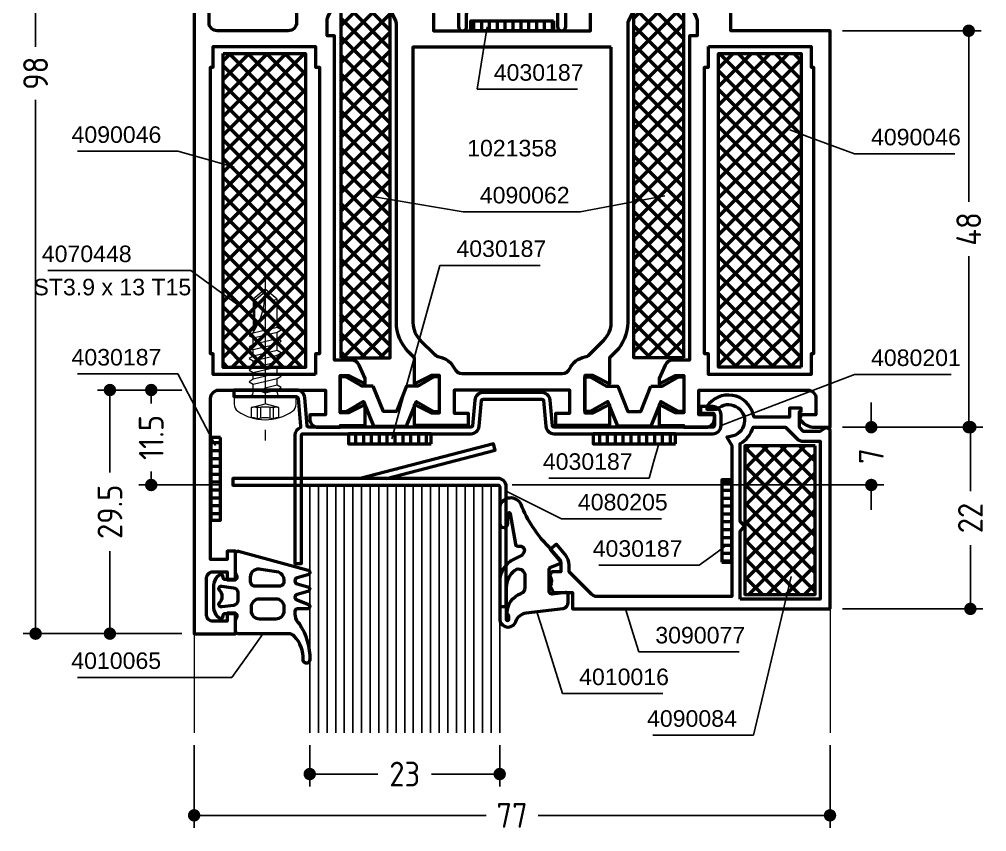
# Model space of a CAD drawing. Header units: millimetres. Extents: x 45 to 163, y 54 to 238.
# Drawn here: x 45.5 to 162.6, y 54.4 to 152.8 of the extents above; entities that cross this region are included whole.
import ezdxf
from ezdxf.enums import TextEntityAlignment as Align

# ---------------------------------------------------------------- set-up
doc = ezdxf.new("R2010")
doc.units = ezdxf.units.MM
doc.linetypes.add('CENTER', pattern=[50.8, 31.75, -6.35, 6.35, -6.35])
doc.linetypes.add('HIDDEN', pattern=[9.525, 6.35, -3.175])
for name, color, linetype, lineweight in [('AM_5', 3, 'Continuous', 25), ('AM_C', 50, 'Continuous', 50), ('AM_S', 80, 'Continuous', 50), ('Cent3', 70, 'CENTER', 18), ('CHide4', 10, 'HIDDEN', 13), ('Cont2', 2, 'Continuous', 25), ('Cont3', 70, 'Continuous', 18), ('Cont4', 10, 'Continuous', 13)]:
    doc.layers.add(name, color=color, linetype=linetype, lineweight=lineweight)
doc.styles.add('HBS_DIMTEXTSTYLE', font='isocp.shx')
doc.styles.add('SWISSL', font='swissl.ttf')
doc.dimstyles.new('Konstruktionsschnitt 1-1$0', dxfattribs={"dimscale": 0, "dimtxt": 3, "dimasz": 1.5, "dimexe": 1.5, "dimexo": 1.5, "dimgap": 1.5, "dimtad": 0, "dimdsep": 46, "dimtxsty": 'HBS_DIMTEXTSTYLE', "dimblk": 'PUNKT', "dimcen": 0, "dimclrd": 3, "dimclre": 3, "dimclrt": 2, "dimadec": 1, "dimazin": 2, "dimtfac": 0.7, "dimtofl": 0, "dimtmove": 0, "dimatfit": 3, "dimfxl": 0, "dimtolj": 1, "dimtzin": 0, "dimarcsym": 0})

# ---------------------------------------------------------------- blocks, each defined once
blk = doc.blocks.new('*U21', base_point=(83.25, 183.23))
for p, q in [((84.29, 183.23), (84.29, 213.23)), ((85.34, 183.23), (85.34, 213.23)), ((86.39, 183.23), (86.39, 213.23)), ((87.43, 183.23), (87.43, 213.23)), ((88.48, 183.23), (88.48, 213.23)), ((89.52, 183.23), (89.52, 213.23)), ((90.57, 183.23), (90.57, 213.23)), ((91.61, 183.23), (91.61, 213.23)), ((92.66, 183.23), (92.66, 213.23)), ((93.7, 183.23), (93.7, 213.23)), ((94.75, 183.23), (94.75, 213.23)), ((95.79, 183.23), (95.79, 213.23)), ((96.84, 183.23), (96.84, 213.23)), ((97.89, 183.23), (97.89, 213.23)), ((98.93, 183.23), (98.93, 213.23)), ((99.98, 183.23), (99.98, 213.23)), ((101.02, 183.23), (101.02, 213.23)), ((102.07, 183.23), (102.07, 213.23)), ((103.11, 183.23), (103.11, 213.23)), ((104.16, 183.23), (104.16, 213.23)), ((105.2, 183.23), (105.2, 213.23))]:
    blk.add_line(p, q)
blk.add_lwpolyline([(83.25, 213.23), (83.25, 183.23), (106.25, 183.23), (106.25, 213.23)])
blk = doc.blocks.new('PUNKT')
at = {"color": 0, "linetype": 'Continuous'}
blk.add_line((-0.5, 0), (-1, 0), dxfattribs=at)
at = {"color": 0, "linetype": 'Continuous', "const_width": 0.5}
blk.add_lwpolyline([(-0.25, 0, 1), (0.25, 0, 1)], format="xyb", close=True, dxfattribs=at)
blk = doc.blocks.new('*D26')
at = {"layer": 'AM_5', "color": 3, "lineweight": -2, "transparency": 16777216}
for p, q in [((65.14, 176.37), (45.94, 176.37)), ((47.44, 174.87), (47.44, 149.44)), ((47.44, 79.87), (47.44, 143.02)), ((65.14, 78.37), (45.94, 78.37))]:
    blk.add_line(p, q, dxfattribs=at)
at = {"layer": 'AM_5', "color": 3, "lineweight": -2, "transparency": 16777216, "xscale": 1.5, "yscale": 1.5, "zscale": 1.5}
for p, rotation in [((47.44, 176.37), 90), ((47.44, 78.37), 270)]:
    blk.add_blockref('PUNKT', p, dxfattribs=dict(at, rotation=rotation))
at = {"layer": 'AM_5', "color": 2, "transparency": 16777216, "insert": (47.44, 146.23), "char_height": 3, "attachment_point": 5, "rotation": 90, "style": 'HBS_DIMTEXTSTYLE'}
blk.add_mtext('\\A1;98', dxfattribs=at)
blk = doc.blocks.new('*D27')
at = {"layer": 'AM_5', "color": 3, "lineweight": -2, "transparency": 16777216}
for p, q in [((145.14, 151.37), (161.94, 151.37)), ((160.44, 149.87), (160.44, 130.67)), ((160.44, 104.87), (160.44, 124.07)), ((145.14, 103.37), (161.94, 103.37))]:
    blk.add_line(p, q, dxfattribs=at)
at = {"layer": 'AM_5', "color": 3, "lineweight": -2, "transparency": 16777216, "xscale": 1.5, "yscale": 1.5, "zscale": 1.5}
for p, rotation in [((160.44, 151.37), 90), ((160.44, 103.37), 270)]:
    blk.add_blockref('PUNKT', p, dxfattribs=dict(at, rotation=rotation))
at = {"layer": 'AM_5', "color": 2, "transparency": 16777216, "insert": (160.44, 127.37), "char_height": 3, "attachment_point": 5, "rotation": 90, "style": 'HBS_DIMTEXTSTYLE'}
blk.add_mtext('\\A1;48', dxfattribs=at)
blk = doc.blocks.new('*D28')
at = {"layer": 'AM_5', "color": 3, "lineweight": -2, "transparency": 16777216}
for p, q in [((148.64, 104.87), (148.64, 106.37)), ((145.14, 103.37), (150.14, 103.37)), ((105.14, 96.37), (150.14, 96.37)), ((148.64, 94.87), (148.64, 93.37))]:
    blk.add_line(p, q, dxfattribs=at)
at = {"layer": 'AM_5', "color": 3, "lineweight": -2, "transparency": 16777216, "xscale": 1.5, "yscale": 1.5, "zscale": 1.5}
for p, rotation in [((148.64, 103.37), 270), ((148.64, 96.37), 90)]:
    blk.add_blockref('PUNKT', p, dxfattribs=dict(at, rotation=rotation))
at = {"layer": 'AM_5', "color": 2, "transparency": 16777216, "insert": (148.64, 99.87), "char_height": 3, "attachment_point": 5, "rotation": 90, "style": 'HBS_DIMTEXTSTYLE'}
blk.add_mtext('\\A1;7', dxfattribs=at)
blk = doc.blocks.new('*D29')
at = {"layer": 'AM_5', "color": 3, "lineweight": -2, "transparency": 16777216}
for p, q in [((145.14, 103.37), (162.14, 103.37)), ((160.64, 101.87), (160.64, 95.64)), ((160.64, 82.87), (160.64, 89.09)), ((145.14, 81.37), (162.14, 81.37))]:
    blk.add_line(p, q, dxfattribs=at)
at = {"layer": 'AM_5', "color": 3, "lineweight": -2, "transparency": 16777216, "xscale": 1.5, "yscale": 1.5, "zscale": 1.5}
for p, rotation in [((160.64, 103.37), 90), ((160.64, 81.37), 270)]:
    blk.add_blockref('PUNKT', p, dxfattribs=dict(at, rotation=rotation))
at = {"layer": 'AM_5', "color": 2, "transparency": 16777216, "insert": (160.64, 92.37), "char_height": 3, "attachment_point": 5, "rotation": 90, "style": 'HBS_DIMTEXTSTYLE'}
blk.add_mtext('\\A1;22', dxfattribs=at)
blk = doc.blocks.new('*D30')
at = {"layer": 'AM_5', "color": 3, "lineweight": -2, "transparency": 16777216}
for p, q in [((65.14, 107.87), (59.94, 107.87)), ((61.44, 106.37), (61.44, 106.23)), ((61.44, 97.87), (61.44, 98)), ((69.84, 96.37), (59.94, 96.37))]:
    blk.add_line(p, q, dxfattribs=at)
at = {"layer": 'AM_5', "color": 3, "lineweight": -2, "transparency": 16777216, "xscale": 1.5, "yscale": 1.5, "zscale": 1.5}
for p, rotation in [((61.44, 107.87), 90), ((61.44, 96.37), 270)]:
    blk.add_blockref('PUNKT', p, dxfattribs=dict(at, rotation=rotation))
at = {"layer": 'AM_5', "color": 2, "transparency": 16777216, "insert": (61.44, 102.12), "char_height": 3, "attachment_point": 5, "rotation": 90, "style": 'HBS_DIMTEXTSTYLE'}
blk.add_mtext('\\A1;11.5', dxfattribs=at)
blk = doc.blocks.new('*D31')
at = {"layer": 'AM_5', "color": 3, "lineweight": -2, "transparency": 16777216}
for p, q in [((65.14, 107.87), (54.94, 107.87)), ((56.44, 106.37), (56.44, 97.87)), ((56.44, 79.87), (56.44, 88.36)), ((65.14, 78.37), (54.94, 78.37))]:
    blk.add_line(p, q, dxfattribs=at)
at = {"layer": 'AM_5', "color": 3, "lineweight": -2, "transparency": 16777216, "xscale": 1.5, "yscale": 1.5, "zscale": 1.5}
for p, rotation in [((56.44, 107.87), 90), ((56.44, 78.37), 270)]:
    blk.add_blockref('PUNKT', p, dxfattribs=dict(at, rotation=rotation))
at = {"layer": 'AM_5', "color": 2, "transparency": 16777216, "insert": (56.44, 93.12), "char_height": 3, "attachment_point": 5, "rotation": 90, "style": 'HBS_DIMTEXTSTYLE'}
blk.add_mtext('\\A1;29.5', dxfattribs=at)
blk = doc.blocks.new('*D32')
at = {"layer": 'AM_5', "color": 3, "lineweight": -2, "transparency": 16777216}
for p, q in [((80.64, 64.87), (80.64, 59.87)), ((103.64, 64.87), (103.64, 59.87)), ((82.14, 61.37), (88.89, 61.37)), ((102.14, 61.37), (95.39, 61.37))]:
    blk.add_line(p, q, dxfattribs=at)
at = {"layer": 'AM_5', "color": 3, "lineweight": -2, "transparency": 16777216, "xscale": 1.5, "yscale": 1.5, "zscale": 1.5, "rotation": 180}
blk.add_blockref('PUNKT', (80.64, 61.37), dxfattribs=at)
at = {"layer": 'AM_5', "color": 3, "lineweight": -2, "transparency": 16777216, "xscale": 1.5, "yscale": 1.5, "zscale": 1.5}
blk.add_blockref('PUNKT', (103.64, 61.37), dxfattribs=at)
at = {"layer": 'AM_5', "color": 2, "transparency": 16777216, "insert": (92.14, 61.37), "char_height": 3, "attachment_point": 5, "style": 'HBS_DIMTEXTSTYLE'}
blk.add_mtext('\\A1;23', dxfattribs=at)
blk = doc.blocks.new('*D33')
at = {"layer": 'AM_5', "color": 3, "lineweight": -2, "transparency": 16777216}
for p, q in [((66.64, 64.87), (66.64, 54.87)), ((143.64, 64.87), (143.64, 54.87)), ((68.14, 56.37), (101.99, 56.37)), ((142.14, 56.37), (108.29, 56.37))]:
    blk.add_line(p, q, dxfattribs=at)
at = {"layer": 'AM_5', "color": 3, "lineweight": -2, "transparency": 16777216, "xscale": 1.5, "yscale": 1.5, "zscale": 1.5, "rotation": 180}
blk.add_blockref('PUNKT', (66.64, 56.37), dxfattribs=at)
at = {"layer": 'AM_5', "color": 3, "lineweight": -2, "transparency": 16777216, "xscale": 1.5, "yscale": 1.5, "zscale": 1.5}
blk.add_blockref('PUNKT', (143.64, 56.37), dxfattribs=at)
at = {"layer": 'AM_5', "color": 2, "transparency": 16777216, "insert": (105.14, 56.37), "char_height": 3, "attachment_point": 5, "style": 'HBS_DIMTEXTSTYLE'}
blk.add_mtext('\\A1;77', dxfattribs=at)
blk = doc.blocks.new('*S402')
at = {"layer": 'AM_5', "color": 3, "linetype": 'Continuous'}
blk.add_line((119.61, 78.98), (118.86, 81.37), dxfattribs=at)
at = {"layer": 'AM_5', "color": 3}
for p, q in [((120.49, 76.16), (119.61, 78.98)), ((132.64, 76.16), (120.49, 76.16))]:
    blk.add_line(p, q, dxfattribs=at)
at = {"layer": 'AM_5', "color": 2, "insert": (122.49, 77.16), "char_height": 2, "attachment_point": 7, "style": 'SWISSL'}
blk.add_mtext('3090077', dxfattribs=at)
blk = doc.blocks.new('*S403')
at = {"layer": 'AM_5', "color": 3, "linetype": 'Continuous'}
blk.add_line((108.89, 78.64), (108.14, 81.03), dxfattribs=at)
at = {"layer": 'AM_5', "color": 3}
for p, q in [((111.26, 71.11), (108.89, 78.64)), ((123.41, 71.11), (111.26, 71.11))]:
    blk.add_line(p, q, dxfattribs=at)
at = {"layer": 'AM_5', "color": 2, "insert": (113.26, 72.11), "char_height": 2, "attachment_point": 7, "style": 'SWISSL'}
blk.add_mtext('4010016', dxfattribs=at)
blk = doc.blocks.new('*S404')
at = {"layer": 'AM_5', "color": 3, "linetype": 'Continuous'}
blk.add_line((138.36, 82.87), (138.94, 85.3), dxfattribs=at)
at = {"layer": 'AM_5', "color": 3}
for p, q in [((134.36, 66.07), (138.36, 82.87)), ((122.2, 66.07), (134.36, 66.07))]:
    blk.add_line(p, q, dxfattribs=at)
at = {"layer": 'AM_5', "color": 2, "insert": (132.36, 67.07), "char_height": 2, "attachment_point": 9, "style": 'SWISSL'}
blk.add_mtext('4090084', dxfattribs=at)
blk = doc.blocks.new('*S405')
at = {"layer": 'AM_5', "color": 3, "linetype": 'Continuous'}
blk.add_line((73.54, 76.34), (75, 78.37), dxfattribs=at)
at = {"layer": 'AM_5', "color": 3}
for p, q in [((71.19, 73.07), (73.54, 76.34)), ((52.51, 73.07), (66.64, 73.07)), ((66.64, 73.07), (71.19, 73.07))]:
    blk.add_line(p, q, dxfattribs=at)
at = {"layer": 'AM_5', "color": 2, "insert": (62.64, 74.07), "char_height": 2, "attachment_point": 9, "style": 'SWISSL'}
blk.add_mtext('4010065', dxfattribs=at)
blk = doc.blocks.new('*S411')
at = {"layer": 'AM_5', "color": 3, "linetype": 'Continuous'}
blk.add_line((101.74, 149.36), (102.14, 151.83), dxfattribs=at)
at = {"layer": 'AM_5', "color": 3}
for p, q in [((100.92, 144.29), (101.74, 149.36)), ((113.07, 144.29), (100.92, 144.29))]:
    blk.add_line(p, q, dxfattribs=at)
at = {"layer": 'AM_5', "color": 2, "insert": (102.92, 145.29), "char_height": 2, "attachment_point": 7, "style": 'SWISSL'}
blk.add_mtext('4030187', dxfattribs=at)
blk = doc.blocks.new('*S417')
at = {"layer": 'AM_5', "color": 3, "linetype": 'Continuous'}
blk.add_line((141.13, 138.49), (138.78, 139.36), dxfattribs=at)
at = {"layer": 'AM_5', "color": 3}
for p, q in [((146.61, 136.47), (141.13, 138.49)), ((158.77, 136.47), (146.61, 136.47))]:
    blk.add_line(p, q, dxfattribs=at)
at = {"layer": 'AM_5', "color": 2, "insert": (148.61, 137.47), "char_height": 2, "attachment_point": 7, "style": 'SWISSL'}
blk.add_mtext('4090046', dxfattribs=at)
blk = doc.blocks.new('*S418')
at = {"layer": 'AM_5', "color": 3}
for p, q in [((52.51, 136.77), (64.67, 136.77)), ((64.67, 136.77), (69.09, 135.52))]:
    blk.add_line(p, q, dxfattribs=at)
at = {"layer": 'AM_5', "color": 3, "linetype": 'Continuous'}
blk.add_line((69.09, 135.52), (71.5, 134.85), dxfattribs=at)
at = {"layer": 'AM_5', "color": 2, "insert": (62.67, 137.77), "char_height": 2, "attachment_point": 9, "style": 'SWISSL'}
blk.add_mtext('4090046', dxfattribs=at)
blk = doc.blocks.new('*D54')
at = {"layer": 'AM_5', "color": 3, "lineweight": -2, "transparency": 16777216}
for p, q in [((160.44, 158.87), (160.44, 160.37)), ((145.14, 157.37), (161.94, 157.37)), ((145.14, 151.37), (161.94, 151.37)), ((160.44, 149.87), (160.44, 148.37))]:
    blk.add_line(p, q, dxfattribs=at)
at = {"layer": 'AM_5', "color": 3, "lineweight": -2, "transparency": 16777216, "xscale": 1.5, "yscale": 1.5, "zscale": 1.5}
for p, rotation in [((160.44, 157.37), 270), ((160.44, 151.37), 90)]:
    blk.add_blockref('PUNKT', p, dxfattribs=dict(at, rotation=rotation))
at = {"layer": 'AM_5', "color": 2, "transparency": 16777216, "insert": (160.44, 154.37), "char_height": 3, "attachment_point": 5, "rotation": 90, "style": 'HBS_DIMTEXTSTYLE'}
blk.add_mtext('\\A1;6', dxfattribs=at)
blk = doc.blocks.new('*S419')
at = {"layer": 'AM_5', "color": 3, "linetype": 'Continuous'}
blk.add_line((122.23, 98.96), (122.9, 101.37), dxfattribs=at)
at = {"layer": 'AM_5', "color": 3}
for p, q in [((121.74, 97.18), (122.23, 98.96)), ((109.59, 97.18), (121.74, 97.18))]:
    blk.add_line(p, q, dxfattribs=at)
at = {"layer": 'AM_5', "color": 2, "insert": (119.74, 98.18), "char_height": 2, "attachment_point": 9, "style": 'SWISSL'}
blk.add_mtext('4030187', dxfattribs=at)
blk = doc.blocks.new('*S420')
at = {"layer": 'AM_5', "color": 3}
for p, q in [((96.4, 122.96), (91.24, 104.35)), ((108.55, 122.96), (96.4, 122.96))]:
    blk.add_line(p, q, dxfattribs=at)
at = {"layer": 'AM_5', "color": 3, "linetype": 'Continuous'}
blk.add_line((91.24, 104.35), (90.58, 101.94), dxfattribs=at)
at = {"layer": 'AM_5', "color": 2, "insert": (98.4, 123.96), "char_height": 2, "attachment_point": 7, "style": 'SWISSL'}
blk.add_mtext('4030187', dxfattribs=at)
blk = doc.blocks.new('ws4070448')
at = {"layer": 'Cent3', "ltscale": 0.5}
blk.add_lwpolyline([(0, -15.02), (0, 5.29)], dxfattribs=at)
at = {"layer": 'CHide4', "ltscale": 0.3}
for p, q in [((-0.97, 1.33), (-0.97, 2.72)), ((-0.56, 1.33), (-0.56, 2.61)), ((0.56, 1.33), (0.56, 2.61)), ((0.97, 1.33), (0.97, 2.72))]:
    blk.add_line(p, q, dxfattribs=at)
for points in [[(-1.65, 2.56), (-1.65, 1.33)], [(1.65, 2.56), (1.65, 1.33)], [(-1.65, 1.33), (0, 0.89)], [(1.65, 1.33), (0, 0.89)]]:
    blk.add_lwpolyline(points, dxfattribs=at)
for centre, radius, start, end in [((-1.59, 3.84), 1.28, 267.2848, 298.8872), ((0, 5.49), 2.94, 250.6988, 289.3012), ((1.59, 3.84), 1.28, 241.1128, 272.7152), ((-1.31, 2.49), 1.21, 253.6643, 286.3357), ((0, 11.41), 10.13, 264.4948, 275.5052), ((1.31, 2.49), 1.21, 253.6643, 286.3357)]:
    blk.add_arc(centre, radius, start, end, dxfattribs=at)
at = {"layer": 'Cont4'}
blk.add_lwpolyline([(3.32, 1.75, 0.314856), (-3.32, 1.75, 0.244912), (-3.75, 0.93), (-3.75, 0), (3.75, 0), (3.75, 0.93, 0.244912), (3.32, 1.75, 0.138291)], format="xyb", dxfattribs=at)
for points in [[(-1.95, -1.1), (-1.45, -1.39), (0, -1.04), (0.5, -0.67), (0, -0.47), (-1.45, -0.81)], [(-1.95, -2.5), (-1.45, -2.79), (1.45, -2.1), (1.95, -1.81), (1.45, -1.52), (-1.45, -2.21)], [(-1.95, -3.9), (-1.45, -4.19), (1.45, -3.5), (1.95, -3.21), (1.45, -2.92), (-1.45, -3.61)], [(-1.95, -5.3), (-1.45, -5.59), (1.45, -4.9), (1.95, -4.61), (1.45, -4.32), (-1.45, -5.01)], [(-1.95, -6.7), (-1.45, -6.99), (1.45, -6.3), (1.95, -6.01), (1.45, -5.72), (-1.45, -6.41)], [(-1.45, -8.39), (1.45, -7.7), (1.95, -7.41), (1.45, -7.12), (-1.45, -7.81), (-1.95, -8.1)]]:
    blk.add_lwpolyline(points, close=True, dxfattribs=at)
for points in [[(-1.45, -0.5), (-1.45, -0.81)], [(1.45, -0.5), (1.45, -1.52)], [(-1.45, -1.39), (-1.45, -2.21)], [(-1.45, -1.39), (-1.45, -2.21)], [(1.45, -2.1), (1.45, -2.92)], [(-1.45, -2.79), (-1.45, -3.61)], [(1.45, -3.5), (1.45, -4.32)], [(-1.45, -4.19), (-1.45, -5.01)], [(-1.45, -5.59), (-1.45, -6.41)], [(1.45, -4.9), (1.45, -5.72)], [(-1.45, -6.99), (-1.45, -7.81)], [(1.45, -6.3), (1.45, -7.12)], [(-1.45, -8.38), (-1.45, -11.81), (0, -13), (1.45, -11.79), (1.45, -7.7)], [(1.24, -8.17), (1.24, -11.7), (0.03, -12.71)]]:
    blk.add_lwpolyline(points, dxfattribs=at)
for centre, radius, start, end in [((-1.95, -0.5), 0.5, 0, 90), ((1.95, -0.5), 0.5, 90, 180), ((8.74, -12.6), 8.74, 146.5114, 182.6031), ((-0.95, -12.64), 0.965, 350.682, 121.1143)]:
    blk.add_arc(centre, radius, start, end, dxfattribs=at)
blk = doc.blocks.new('*S421')
at = {"layer": 'AM_5', "color": 3}
for p, q in [((48.93, 122.33), (66.22, 122.33)), ((66.22, 122.33), (71.77, 118.29))]:
    blk.add_line(p, q, dxfattribs=at)
at = {"layer": 'AM_5', "color": 3, "linetype": 'Continuous'}
blk.add_line((71.77, 118.29), (73.78, 116.81), dxfattribs=at)
at = {"layer": 'AM_5', "color": 2, "insert": (59.07, 123.33), "char_height": 2, "attachment_point": 9, "style": 'SWISSL'}
blk.add_mtext('4070448', dxfattribs=at)
blk = doc.blocks.new('ZAHL rechts')
at = {"layer": 'AM_5', "color": 2, "style": 'SWISSL'}
blk.add_attdef('XXX', text='', height=1.5, dxfattribs=at).set_placement((-1.95, -2.5), align=Align.RIGHT)
blk = doc.blocks.new('*S422')
at = {"layer": 'AM_5', "color": 3}
for p, q in [((52.52, 109.81), (64.67, 109.81)), ((64.67, 109.81), (68.07, 103.37))]:
    blk.add_line(p, q, dxfattribs=at)
at = {"layer": 'AM_5', "color": 3, "linetype": 'Continuous'}
blk.add_line((68.07, 103.37), (69.24, 101.16), dxfattribs=at)
at = {"layer": 'AM_5', "color": 2, "insert": (62.67, 110.81), "char_height": 2, "attachment_point": 9, "style": 'SWISSL'}
blk.add_mtext('4030187', dxfattribs=at)
blk = doc.blocks.new('*S423')
at = {"layer": 'AM_5', "color": 3, "linetype": 'Continuous'}
blk.add_line((129.19, 87.68), (131.21, 89.15), dxfattribs=at)
at = {"layer": 'AM_5', "color": 3}
for p, q in [((127.78, 86.65), (129.19, 87.68)), ((115.63, 86.65), (127.78, 86.65))]:
    blk.add_line(p, q, dxfattribs=at)
at = {"layer": 'AM_5', "color": 2, "insert": (125.78, 87.65), "char_height": 2, "attachment_point": 9, "style": 'SWISSL'}
blk.add_mtext('4030187', dxfattribs=at)
blk = doc.blocks.new('*S424')
at = {"layer": 'AM_5', "color": 3, "linetype": 'Continuous'}
blk.add_line((106.67, 94.51), (104.44, 95.64), dxfattribs=at)
at = {"layer": 'AM_5', "color": 3}
for p, q in [((111.11, 92.27), (106.67, 94.51)), ((123.24, 92.27), (111.11, 92.27))]:
    blk.add_line(p, q, dxfattribs=at)
at = {"layer": 'AM_5', "color": 2, "insert": (113.11, 93.27), "char_height": 2, "attachment_point": 7, "style": 'SWISSL'}
blk.add_mtext('4080205', dxfattribs=at)
blk = doc.blocks.new('*S425')
at = {"layer": 'AM_5', "color": 3}
for p, q in [((146.61, 109.75), (132.77, 104.46)), ((158.31, 109.75), (146.61, 109.75))]:
    blk.add_line(p, q, dxfattribs=at)
at = {"layer": 'AM_5', "color": 3, "linetype": 'Continuous'}
blk.add_line((132.77, 104.46), (130.44, 103.57), dxfattribs=at)
at = {"layer": 'AM_5', "color": 2, "insert": (148.61, 110.75), "char_height": 2, "attachment_point": 7, "style": 'SWISSL'}
blk.add_mtext('4080201', dxfattribs=at)
blk = doc.blocks.new('WI4080201')
blk.add_lwpolyline([(-49, 1, 0.414214), (-48.8, 0.8), (-28.48, 0.8, -0.388879), (-27.49, -0.11), (-27.22, -3.22, 0.388879), (-27.02, -3.4), (-19.88, -3.4, 0.388879), (-19.68, -3.22), (-19.41, -0.11, -0.388879), (-18.42, 0.8), (0.8, 0.8, -0.414214), (1.8, -0.2), (1.8, -1.5, -0.414214), (0.8, -2.5), (-0.7, -2.5), (-0.7, -1.7), (0.8, -1.7, 0.414214), (1, -1.5), (1, -0.2, 0.414214), (0.8, 0), (-18.42, 0, 0.388879), (-18.62, -0.18), (-18.89, -3.29, -0.388879), (-19.88, -4.2), (-27.02, -4.2, -0.388879), (-28.01, -3.29), (-28.28, -0.18, 0.388879), (-28.48, 0), (-48.12, 0, 0.388879), (-48.32, -0.18), (-48.61, -3.59, -0.388879), (-49.61, -4.5), (-57.2, -4.5), (-57.2, -3.7), (-49.61, -3.7, 0.388879), (-49.41, -3.52), (-49.11, -0.11, -0.039327), (-49.09, 0.04, -0.331311), (-49.8, 1), (-49.8, 16.5), (-49, 16.5), (-49, 1)], format="xyb", close=True)
blk = doc.blocks.new('WI4080205')
blk.add_lwpolyline([(0.8, 0.2, -0.414214), (-0.2, -0.8), (-32.3, -0.8), (-32.3, 0), (-0.2, 0, 0.414214), (0, 0.2), (0, 14.7), (0.8, 14.7), (0.8, 0.2)], format="xyb", close=True)
blk.add_lwpolyline([(-13.72, -0.8), (-0.53, -4.23), (-0.74, -5), (-16.9, -0.8)])
blk = doc.blocks.new('WI3090077')
for points in [[(0, 22), (0, 0.3), (-0.45, 0.04), (-1.25, 0.5), (-3.2, 0.5), (-3.7, 0), (-3.7, -1.9), (-3.5, -1.9), (-3.5, -2.3), (-4.9, -2.3), (-4.9, -1.2), (-9.2, -1.2), (-9.3, -1.57, -0.652679), (-14.9, -2.49), (-14.9, -2.2), (-13.66, -2.2, 1.382111), (-12.04, 1.13), (-12.48, 1.19), (-11.9, 2.2), (-11.9, 20.5), (-28.19, 20.5, 0.198912), (-28.89, 20.21), (-31.6, 17.5), (-31.6, 16.71, -0.176327), (-32.07, 15.43), (-33.12, 14.18), (-33.88, 14.82), (-32.6, 16.35), (-32.6, 17.5), (-33.7, 17.5), (-33.93, 17.99, 0.339409), (-33.9, 19.21), (-33.5, 20), (-31.2, 20), (-31.2, 22), (0, 22)], [(-10.9, 20.8), (-10.9, 12.58), (-10.32, 12), (-10.9, 11.42), (-10.9, 1.97, -0.213458), (-9.31, 0), (-5.4, 0), (-3.99, 1.41, -0.198912), (-3.28, 1.7), (-1.2, 1.7), (-1.2, 20.8), (-10.9, 20.8)]]:
    blk.add_lwpolyline(points, format="xyb", close=True)
blk = doc.blocks.new('WI1021358')
for points in [[(-59.8, 2.2), (-59.8, 1.55), (-61.8, 2.55), (-62.8, 2.55), (-62.8, -1.95), (-61.8, -1.95), (-59.8, -0.95), (-59.8, -3.5), (-65, -3.5), (-65, -2), (-64.6, -2), (-64.6, 5, 0.414214), (-65.6, 6), (-74.2, 6, 0.414214), (-75.2, 5), (-75.2, -2), (-72.2, -2), (-72.06, -2.34), (-73.22, -3.5), (-75.2, -3.5), (-75.2, -10), (-73, -10), (-73, -9), (-72, -9), (-72, -12.5), (-73, -12.5), (-73, -11.5), (-74.7, -11.5, 0.414214), (-75.5, -12.3), (-75.5, -16.7, 0.414214), (-74.7, -17.5), (-73, -17.5), (-73, -16.5), (-72, -16.5), (-72, -19), (-77, -19), (-77, 79), (-72, 79), (-72, 76.5), (-73, 76.5), (-73, 77.5), (-74.7, 77.5, 0.414214), (-75.5, 76.7), (-75.5, 72.3, 0.414214), (-74.7, 71.5), (-73, 71.5), (-73, 72.5), (-72, 72.5), (-72, 69), (-73, 69), (-73, 70), (-75, 70), (-75, 50.5, 0.414214), (-74, 49.5), (-61.1, 49.5), (-61.1, 52.5), (-63, 52.5), (-63, 53, -0.414214), (-62, 54), (-59.3, 54), (-59.3, 53.8), (-56.3, 53.8), (-56.3, 51.25), (-58.3, 52.25), (-59.3, 52.25), (-59.3, 47.75), (-58.3, 47.75), (-56.3, 48.75), (-56.3, 48.1), (-57.03, 46.49, -0.294108), (-57.94, 45.9), (-60, 45.9), (-60, 6.6), (-60.9, 6.6), (-60.9, 4.78, 0.109518), (-60.81, 4.36), (-59.8, 2.2)], [(-17.7, 54), (-15, 54, -0.414214), (-14, 53), (-14, 52.5), (-15.9, 52.5), (-15.9, 49.5), (-2.7, 49.5, 0.414214), (-1.7, 50.5), (-1.7, 52.5), (-3.5, 52.5), (-3.71, 53.01), (-3.31, 53.41, -0.198912), (-1.9, 54), (0, 54), (0, 6), (-12, 6), (-12, -3.5), (-17.2, -3.5), (-17.2, -0.95), (-15.2, -1.95), (-14.2, -1.95), (-14.2, 2.55), (-15.2, 2.55), (-17.2, 1.55), (-17.2, 2.2), (-16.19, 4.36, 0.109518), (-16.1, 4.78), (-16.1, 6.6), (-17, 6.6), (-17, 45.9), (-19.06, 45.9, -0.294108), (-19.97, 46.49), (-20.7, 48.1), (-20.7, 48.75), (-18.7, 47.75), (-17.7, 47.75), (-17.7, 52.25), (-18.7, 52.25), (-20.7, 51.25), (-20.7, 53.8), (-17.7, 53.8), (-17.7, 54)], [(-55.31, 49.05), (-56.43, 49.05, 0.131652), (-56.83, 48.94), (-58.64, 47.9), (-59.3, 47.9), (-59.3, 52.1), (-58.64, 52.1), (-57.3, 51.33), (-56.81, 51.05), (-56.51, 50.87), (-55.3, 53.88), (-51.3, 53.88), (-50.09, 50.87), (-47.96, 52.1), (-47.3, 52.1), (-47.3, 47.9), (-47.96, 47.9), (-49.77, 48.94, 0.131652), (-50.17, 49.05), (-51.29, 49.05), (-52.51, 52.08), (-54.08, 52.08)], [(-24.5, 41.33, 0.198912), (-25.96, 44.86), (-26.7, 45.6), (-26.7, 48.75), (-28.7, 47.75), (-29.7, 47.75), (-29.7, 52.25), (-28.7, 52.25), (-26.7, 51.25), (-26.7, 53.8), (-33.2, 53.8), (-33.2, 52.3), (-31.5, 52.3), (-31.5, 49.5), (-45.5, 49.5), (-45.5, 52.3), (-43.8, 52.3), (-43.8, 53.8), (-50.3, 53.8), (-50.3, 51.25), (-48.3, 52.25), (-47.3, 52.25), (-47.3, 47.75), (-48.3, 47.75), (-50.3, 48.75), (-50.3, 45.6), (-51.04, 44.86, 0.198912), (-52.5, 41.33), (-52.5, 5.21, -0.109518), (-52.59, 4.79), (-53.8, 2.2), (-53.8, 1.55), (-51.8, 2.55), (-50.8, 2.55), (-50.8, -1.95), (-51.8, -1.95), (-53.8, -0.95), (-53.8, -3.5), (-45.5, -3.5), (-45.5, 0.3), (-48, 0.3), (-48, 6), (-29, 6), (-29, 0.3), (-31.5, 0.3), (-31.5, -3.5), (-23.2, -3.5), (-23.2, -0.95), (-25.2, -1.95), (-26.2, -1.95), (-26.2, 2.55), (-25.2, 2.55), (-23.2, 1.55), (-23.2, 2.2), (-24.41, 4.79, -0.109518), (-24.5, 5.21)], [(-21.69, 49.05), (-20.57, 49.05, -0.131652), (-20.17, 48.94), (-18.36, 47.9), (-17.7, 47.9), (-17.7, 52.1), (-18.36, 52.1), (-19.7, 51.33), (-20.19, 51.05), (-20.49, 50.87), (-21.7, 53.88), (-25.7, 53.88), (-26.91, 50.87), (-29.04, 52.1), (-29.7, 52.1), (-29.7, 47.9), (-29.04, 47.9), (-27.23, 48.94, -0.131652), (-26.83, 49.05), (-25.71, 49.05), (-24.49, 52.08), (-22.91, 52.08)], [(-26.5, 8), (-50.5, 8), (-50.5, 41.33, -0.198912), (-49.62, 43.45), (-47.86, 45.21, -0.154989), (-47.33, 45.49, 0.248244), (-45.47, 46.91, -0.293963), (-44.56, 47.5), (-32.43, 47.5, -0.293963), (-31.52, 46.91, 0.248244), (-29.67, 45.49, -0.154989), (-29.14, 45.21), (-27.38, 43.45, -0.198912), (-26.5, 41.33)], [(-58.81, 1.25), (-59.93, 1.25, -0.131652), (-60.33, 1.36), (-62.14, 2.4), (-62.8, 2.4), (-62.8, -1.8), (-62.14, -1.8), (-60.8, -1.03), (-60.31, -0.74), (-60.01, -0.57), (-58.8, -3.57), (-54.8, -3.57), (-53.59, -0.57), (-51.46, -1.8), (-50.8, -1.8), (-50.8, 2.4), (-51.46, 2.4), (-53.27, 1.36, -0.131652), (-53.67, 1.25), (-54.79, 1.25), (-56.01, -1.77), (-57.58, -1.77)], [(-18.19, 1.25), (-17.07, 1.25, 0.131652), (-16.67, 1.36), (-14.86, 2.4), (-14.2, 2.4), (-14.2, -1.8), (-14.86, -1.8), (-16.2, -1.03), (-16.69, -0.74), (-16.99, -0.57), (-18.2, -3.57), (-22.2, -3.57), (-23.41, -0.57), (-25.54, -1.8), (-26.2, -1.8), (-26.2, 2.4), (-25.54, 2.4), (-23.73, 1.36, 0.131652), (-23.33, 1.25), (-22.21, 1.25), (-20.99, -1.77), (-19.41, -1.77)]]:
    blk.add_lwpolyline(points, format="xyb", close=True)
for points in [[(-62.3, 47.6), (-74.7, 47.6), (-74.7, 45.1), (-75, 45.1), (-75, 10.4), (-74.7, 10.4), (-74.7, 7.9), (-62.3, 7.9), (-62.3, 10.4), (-61.8, 10.4), (-61.8, 45.1), (-62.3, 45.1), (-62.3, 47.6)], [(-14.7, 7.9), (-2.3, 7.9), (-2.3, 10.4), (-2, 10.4), (-2, 45.1), (-2.3, 45.1), (-2.3, 47.6), (-14.7, 47.6), (-14.7, 45.1), (-15.2, 45.1), (-15.2, 10.4), (-14.7, 10.4), (-14.7, 7.9)]]:
    blk.add_lwpolyline(points, close=True)
blk = doc.blocks.new('WI4010016')
for points in [[(1.19, 1.96, -0.346133), (1.8, 1.18), (1.8, 0.3, -0.449698), (1.46, 0), (-0.16, 0.2, 0.449698), (-0.5, -0.1), (-0.5, -2.79, 0.315299), (-0.3, -3.07), (0.7, -3.44, -0.548619), (0.81, -3.93), (-0.5, -5.46, 0.104737), (-3.91, -10.66, -0.684728), (-6.5, -10.42), (-6.5, -8.36, -1), (-5.5, -8.36), (-5.5, -9.42, 0.287601), (-5.34, -9.69, 0.156883), (-5.25, -9.53), (-4.59, -5.82, -0.041381), (-4.57, -5.74), (-4.52, -5.69, -0.200274), (-4.31, -5.6), (-4, -5.6, 0.57735), (-3.57, -4.85), (-3.72, -4.58, 0.149451), (-3.85, -4.46), (-5.14, -3.83, -0.069927), (-5.25, -3.76), (-5.51, -3.53, -0.212557), (-6.5, -1.3), (-6.5, 3.2, -0.852431), (-4.55, 3.51, 0.291336), (-3.3, 2.49), (1.19, 1.96)], [(-3.4, -2, -0.612992), (-4.67, -2.65, -0.239931), (-5.7, -0.63), (-5.7, 3.25, -1), (-5.4, 3.25), (-5.4, 2.88, -0.317837), (-5.6, 2.6), (-5.6, 2.51, 0.317975), (-3.93, 0.15, -0.317975), (-3.4, -0.6), (-3.4, -2)]]:
    blk.add_lwpolyline(points, format="xyb", close=True)
blk = doc.blocks.new('WI4010065')
for points in [[(0.3, 0, 0.414214), (0, -0.3), (0, -1.62), (0.19, -2.13, -0.520567), (0, -2.4), (-1.33, -2.4, -0.36397), (-1.53, -2.23), (-1.58, -1.97, 0.594937), (-1.91, -1.85), (-2.12, -2.05, 0.208), (-2.6, -3.15), (-2.6, -5.85, 0.208), (-2.12, -6.95), (-1.91, -7.15, 0.594937), (-1.58, -7.03), (-1.53, -6.77, -0.36397), (-1.33, -6.6), (0, -6.6, -0.520567), (0.19, -6.87), (0, -7.38), (0, -9.7, 0.505497), (0.39, -9.99), (8.79, -7.69, 0.751737), (8.78, -7.11), (7.47, -6.76, -0.767327), (7.47, -6.04), (8.78, -5.69, 0.767327), (8.78, -5.11), (7.46, -4.76, -0.767327), (7.46, -4.08), (8.78, -3.59, 0.876976), (8.7, -3), (7.5, -3, -0.414214), (7.2, -2.7), (7.2, -2.48, -0.051818), (7.23, -2.17, -0.225446), (7.75, -1.18, 0.150709), (9, 3.17, 1.016945), (8.2, 3.15, -0.195341), (7.16, 0.33, -0.211259), (6.42, 0)], [(4.9, -1.8, -0.414214), (5.9, -2.8), (5.9, -3.2, -0.414214), (4.9, -4.2), (2.9, -4.2, -0.414214), (1.9, -3.2), (1.9, -2.8, -0.414214), (2.9, -1.8)], [(0.3, -4.98), (0.3, -4.02, 0.378866), (-0.23, -3.43), (-1.66, -3.25, 0.717695), (-1.91, -3.76, -0.421053), (-1.91, -5.24, 0.717695), (-1.66, -5.75), (-0.23, -5.57, 0.378866)], [(5.4, -5.8, -0.414214), (5.9, -6.3), (5.9, -6.49, -0.328465), (5.2, -7.44), (3.1, -7.78, -0.505497), (1.8, -6.83), (1.8, -6.3, -0.414214), (2.3, -5.8)]]:
    blk.add_lwpolyline(points, format="xyb", close=True)
blk = doc.blocks.new('WI4030187')
h = blk.add_hatch()
h.set_pattern_fill('LINE', color=256, scale=0.3, angle=90)
h.set_pattern_definition([(90, (93.841, 147.6397), (-0.9525, 6e-17), [])])
h.paths.add_polyline_path([(5, 0), (5, 1.2), (-5, 1.2), (-5, 0)])
blk.add_lwpolyline([(5, 1.2), (5, 0), (-5, 0), (-5, 1.2), (5, 1.2)], close=True)
blk = doc.blocks.new('WI4090084')
h = blk.add_hatch()
h.set_pattern_fill('ANSI37', color=256, scale=0.5, angle=-90)
h.set_pattern_definition([(315, (133.3239, 157.0906), (1.122532, 1.122532), []), (45, (133.3239, 157.0906), (-1.122532, 1.122532), [])])
h.paths.add_polyline_path([(-0.55, -0.85), (-18.55, -0.85), (-18.55, -9.35), (-0.55, -9.35)])
blk.add_lwpolyline([(-0.55, -0.85), (-0.55, -9.35), (-18.55, -9.35), (-18.55, -0.85), (-0.55, -0.85)], close=True)
blk = doc.blocks.new('WI4030031')
blk.add_lwpolyline([(6.2, -9.4, 0.414214), (6.7, -8.9), (6.7, -8.4, 0.414214), (6.2, -7.9), (4.3, -7.9, -0.414214), (4, -7.6), (4, -5.44, -0.198912), (4.09, -5.23), (5.7, -3.62, -0.366985), (6.08, -3.59, -0.409938), (6.32, -4.97, 0.152896), (6, -6), (6, -6.6, 0.414214), (6.3, -6.9), (6.6, -6.9, 0.414214), (6.8, -6.7), (6.8, -6.55, -0.131652), (6.84, -6.4), (7.26, -5.67, 0.131652), (7.3, -5.52), (7.3, -4.4, 0.166731), (6.92, -3.3, -0.166731), (6.5, -2.07), (6.5, -0.5, 1), (5.5, -0.5), (5.5, -1.99, -0.198912), (5.21, -2.69), (3.29, -4.61, 0.198912), (3, -5.31), (3, -7.1, -0.414214), (2.7, -7.4), (-2.7, -7.4, -0.414214), (-3, -7.1), (-3, -5.31, 0.198912), (-3.29, -4.61), (-5.21, -2.69, -0.198912), (-5.5, -1.99), (-5.5, -0.5, 1), (-6.5, -0.5), (-6.5, -2.07, -0.166731), (-6.92, -3.3, 0.166731), (-7.3, -4.4), (-7.3, -5.52, 0.131652), (-7.26, -5.67), (-6.84, -6.4, -0.131652), (-6.8, -6.55), (-6.8, -6.7, 0.414214), (-6.6, -6.9), (-6.3, -6.9, 0.414214), (-6, -6.6), (-6, -6, 0.152896), (-6.32, -4.97, -0.409938), (-6.08, -3.59, -0.366985), (-5.7, -3.62), (-4.09, -5.23, -0.198912), (-4, -5.44), (-4, -7.6, -0.414214), (-4.3, -7.9), (-6.2, -7.9, 0.414214), (-6.7, -8.4), (-6.7, -8.9, 0.414214), (-6.2, -9.4), (6.2, -9.4)], format="xyb", close=True)
blk = doc.blocks.new('WI4090046')
h = blk.add_hatch()
h.set_pattern_fill('ANSI37', color=256, scale=0.5, angle=-90, style=0)
h.set_pattern_definition([(315, (-130.9662, 71.591), (1.122532, 1.122532), []), (45, (-130.9662, 71.591), (-1.122532, 1.122532), [])])
h.paths.add_polyline_path([(0.85, -1.2), (0.85, -11.2), (38.85, -11.2), (38.85, -1.2)])
blk.add_lwpolyline([(38.85, -1.2), (38.85, -11.2), (0.85, -11.2), (0.85, -1.2), (38.85, -1.2)], close=True)
blk = doc.blocks.new('WI4090062')
h = blk.add_hatch()
h.set_pattern_fill('ANSI37', color=256, scale=0.5, angle=90, style=0)
h.set_pattern_definition([(135, (128.208, -172.44), (-1.122532, -1.122532), []), (225, (128.208, -172.44), (1.122532, -1.122532), [])])
h.paths.add_polyline_path([(-42.3, -0.74), (-42.3, -6.74), (-0.3, -6.74), (-0.3, -0.74)])
blk.add_lwpolyline([(-0.3, -0.75), (-0.3, -6.75), (-42.3, -6.75), (-42.3, -0.75), (-0.3, -0.75)], close=True)

msp = doc.modelspace()

# ---------------------------------------------------------------- linework, layer by layer
at = {"layer": 'AM_5', "color": 3}
msp.add_lwpolyline([(123.637, 131.396), (113.389, 129.438), (99.233, 129.438), (87.765, 131.396)], dxfattribs=at)
at = {"layer": 'Cont3'}
for p, q in [((143.641, 81.366), (143.641, 66.366)), ((66.641, 78.366), (66.641, 66.366))]:
    msp.add_line(p, q, dxfattribs=at)

# ---------------------------------------------------------------- block references
at = {"rotation": 180}
msp.add_blockref('ws4070448', (75.235, 107.067), dxfattribs=at)
at = {"layer": 'AM_5'}
for name in ['*S411', '*S418', '*S417', '*S421', '*S420', '*S422', '*S425', '*S419', '*S424', '*S423', '*S404', '*S403', '*S402', '*S405']:
    msp.add_blockref(name, (0, 0), dxfattribs=at)
at = {"layer": 'AM_C'}
for name, p, rotation in [('WI4030031', (105.141, 151.367), 180), ('WI4090062', (126.64, 111.467), 270), ('WI4090046', (68.941, 109.766), 90), ('WI4090046', (141.34, 149.467), 270)]:
    msp.add_blockref(name, p, dxfattribs=dict(at, rotation=rotation))
at = {"layer": 'AM_C', "xscale": -1}
for name, p, rotation in [('WI4090062', (83.641, 111.466), 90), ('WI4080201', (128.64, 103.367), 180), ('WI4030187', (68.641, 97.116), 270), ('WI4030187', (90.341, 102.567), 180), ('WI4030187', (119.94, 102.567), 180), ('WI4080205', (103.639, 96.366), 180), ('WI4090084', (142.674, 101.666), 270), ('WI4030187', (131.741, 92.014), 90), ('WI4010016', (110.141, 83.366), 180), ('WI4010065', (71.641, 78.366), 180)]:
    msp.add_blockref(name, p, dxfattribs=dict(at, rotation=rotation))
at = {"layer": 'AM_C'}
msp.add_blockref('WI4030187', (105.141, 151.367), dxfattribs=at)
at = {"layer": 'AM_S', "xscale": -1, "rotation": 180}
for name, p in [('WI1021358', (143.64, 157.367)), ('WI3090077', (143.641, 103.366))]:
    msp.add_blockref(name, p, dxfattribs=at)
at = {"layer": 'Cont2', "xscale": -1, "rotation": 180}
msp.add_blockref('*U21', (80.639, 96.366), dxfattribs=at)
at = {"layer": 'Cont3'}
ref = msp.add_blockref('ZAHL rechts', (68.239, 121.835), dxfattribs=at)
ref.add_attrib('XXX', 'ST3.9 x 13 T15', dxfattribs={"layer": 'AM_5', "color": 2, "height": 2, "style": 'SWISSL'}).set_placement((66.285, 119.335), align=Align.RIGHT)

# ---------------------------------------------------------------- texts
at = {"layer": 'AM_5', "color": 2, "char_height": 2, "style": 'SWISSL'}
for s, insert, attachment_point in [('1021358', (105.14, 137.147), 5), ('4090062', (101.233, 130.438), 7)]:
    msp.add_mtext(s, dxfattribs=dict(at, insert=insert, attachment_point=attachment_point))

# ---------------------------------------------------------------- dimensions: what is measured, and where the dimension line sits
at = {"layer": 'AM_5'}
for base, p1, p2, angle, picture, middle in [((47.441, 78.366), (66.641, 176.366), (66.641, 78.366), 270, '*D26', (47.441, 146.232)), ((160.441, 151.367), (143.64, 157.367), (143.641, 151.367), 270, '*D54', (160.441, 154.367)), ((160.441, 103.366), (143.64, 151.367), (143.641, 103.366), 270, '*D27', (160.441, 127.366)), ((61.441, 96.366), (66.641, 107.866), (71.339, 96.366), 90, '*D30', (61.441, 102.116)), ((148.641, 96.366), (143.641, 103.366), (103.639, 96.366), 90, '*D28', (148.641, 99.866)), ((160.641, 81.366), (143.641, 103.366), (143.641, 81.366), 90, '*D29', (160.641, 92.366))]:
    dim = msp.add_linear_dim(base=base, p1=p1, p2=p2, angle=angle, dimstyle='Konstruktionsschnitt 1-1$0', override={"dimscale": 1}, dxfattribs=at)
    dim.commit()
    dim.dimension.update_dxf_attribs({"geometry": picture, "text_midpoint": middle, "dimtype": 160})
dim = msp.add_linear_dim(base=(56.441, 78.366), p1=(66.641, 107.866), p2=(66.641, 78.366), angle=90, dimstyle='Konstruktionsschnitt 1-1$0', override={"dimscale": 1}, dxfattribs=at)
dim.commit()
dim.dimension.update_dxf_attribs({"geometry": '*D31', "text_midpoint": (56.441, 93.116)})
for base, p1, p2, picture, middle in [((143.641, 56.366), (66.641, 66.366), (143.641, 66.366), '*D33', (105.141, 56.366)), ((103.639, 61.366), (80.639, 66.366), (103.639, 66.366), '*D32', (92.139, 61.366))]:
    dim = msp.add_linear_dim(base=base, p1=p1, p2=p2, dimstyle='Konstruktionsschnitt 1-1$0', override={"dimscale": 1}, dxfattribs=at)
    dim.commit()
    dim.dimension.update_dxf_attribs({"geometry": picture, "text_midpoint": middle})

doc.saveas('drawing.dxf')
